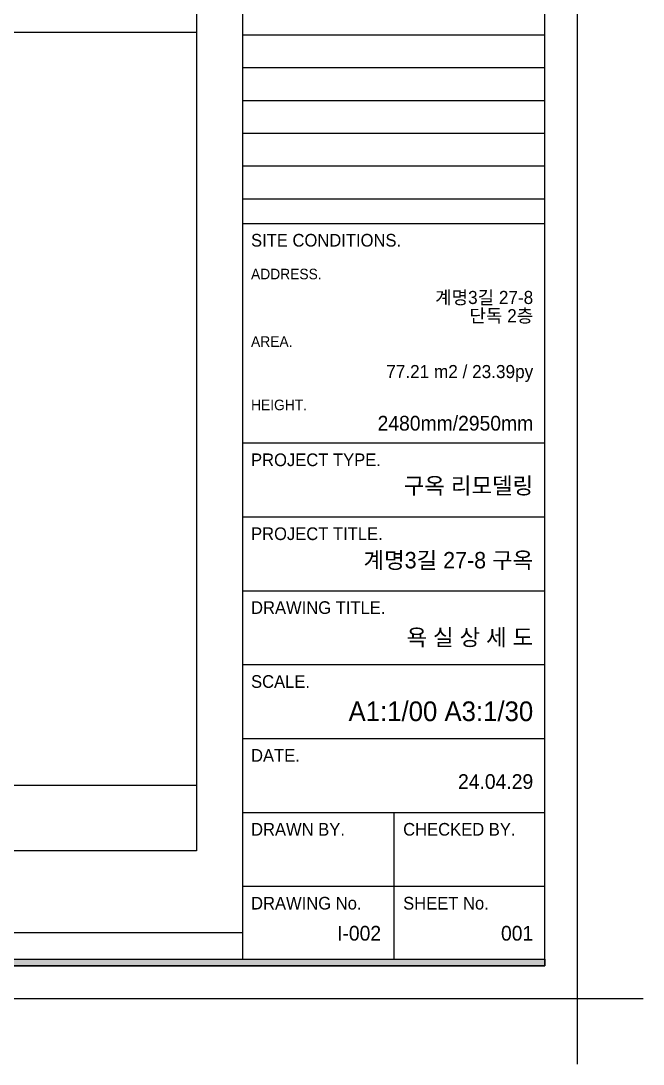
# Model space of a CAD drawing. Header units: millimetres. Extents: x -551172 to 232469, y -3435 to 261611.
# Drawn here: x 208866 to 211711, y 97554 to 102324 of the extents above; entities that cross this region are included whole.
import ezdxf
from ezdxf.enums import TextEntityAlignment as Align

# ---------------------------------------------------------------- set-up
doc = ezdxf.new("R2010")
doc.units = ezdxf.units.MM
doc.header["$LTSCALE"] = 10
doc.layers.get('DEFPOINTS').update_dxf_attribs({"color": 248})
for name, color, linetype in [('0-SHEET', 7, 'Continuous'), ('F-SYM', 7, 'Continuous'), ('FORM(YOURNAME)-11', 1, 'Continuous')]:
    doc.layers.add(name, color=color, linetype=linetype)
doc.styles.add('YOURNAME', font='HY울릉도M.TTF')

# ---------------------------------------------------------------- blocks, each defined once
blk = doc.blocks.new('FORM-PLAN')
at = {"layer": 'FORM(YOURNAME)-11'}
h = blk.add_hatch(color=256, dxfattribs=at)
h.dxf.hatch_style = 1
h.paths.add_polyline_path([(-71444, 55115), (10556, 55115), (10556, 54915), (-71444, 54915)])
h.paths.add_polyline_path([(-71444, -2085), (10556, -2085), (10556, -2285), (-71444, -2285)])
at = {"layer": 'DEFPOINTS', "color": 158}
for p, q in [((1346, 54915), (1346, -2085)), ((1346, -1285), (-71444, -1285))]:
    blk.add_line(p, q, dxfattribs=at)
for points in [[(-71444, -2285), (10556, -2285), (10556, 55115), (-71444, 55115)], [(-69444, 53115), (-64, 53115), (-64, 1215), (-69444, 1215)]]:
    blk.add_lwpolyline(points, close=True, dxfattribs=at)
at = {"layer": 'DEFPOINTS', "color": 1}
blk.add_lwpolyline([(11556, -5285), (11556, -3285), (13556, -3285)], dxfattribs=at)
at = {"layer": 'FORM(YOURNAME)-11', "color": 14}
for p, q in [((1346, 26093), (10556, 26093)), ((1346, 25093), (10556, 25093)), ((1346, 24093), (10556, 24093)), ((1346, 23093), (10556, 23093)), ((1346, 22093), (10556, 22093)), ((1346, 21093), (10556, 21093)), ((1346, 20344), (10556, 20344)), ((1346, 13651), (10556, 13651)), ((1346, 11398), (10556, 11398)), ((1346, 9146), (10556, 9146)), ((1346, 6893), (10556, 6893)), ((1346, 4641), (10556, 4641)), ((1346, 2388), (10556, 2388)), ((5951, 2388), (5951, -2085)), ((1346, 136), (10556, 136))]:
    blk.add_line(p, q, dxfattribs=at)
at = {"layer": 'FORM(YOURNAME)-11', "color": 250}
blk.add_lwpolyline([(-72444, -3285), (11556, -3285), (11556, 56115), (-72444, 56115)], close=True, dxfattribs=at)
at = {"layer": 'FORM(YOURNAME)-11'}
blk.add_lwpolyline([(-71444, -2085), (10556, -2085), (10556, -2285), (-71444, -2285)], close=True, dxfattribs=at)
at = {"layer": 'FORM(YOURNAME)-11', "color": 14, "style": 'YOURNAME'}
for s, height, p in [('SITE CONDITIONS.', 386.14, (1603, 19829)), ('PROJECT TYPE.', 386.14, (1603, 13136)), ('PROJECT TITLE.', 386.14, (1603, 10883)), ('DRAWING TITLE.', 386.14, (1603, 8631)), ('SCALE.', 386.1, (1603, 6378)), ('DATE.', 386.1, (1603, 4126)), ('DRAWN BY.', 386.1, (1603, 1873)), ('CHECKED BY.', 386.14, (6240, 1873)), ('DRAWING No.', 386.14, (1603, -379)), ('SHEET No.', 386.1, (6240, -379))]:
    blk.add_text(s, height=height, dxfattribs=at).set_placement(p, align=Align.MIDDLE_LEFT)
at = {"layer": 'FORM(YOURNAME)-11', "color": 251, "style": 'YOURNAME'}
for s, p in [('ADDRESS.', (1603, 18799)), ('AREA.', (1603, 16740)), ('HEIGHT.', (1603, 14809))]:
    blk.add_text(s, height=321.8, dxfattribs=at).set_placement(p, align=Align.MIDDLE_LEFT)
at = {"layer": 'FORM(YOURNAME)-11', "color": 3, "style": 'YOURNAME'}
for tag, height, p in [('1', 450, (9905, 18188)), ('2', 450, (9905, 17544)), ('3', 450, (9905, 16257)), ('4', 450, (9905, 14326)), ('5', 515, (9905, 12009)), ('6', 515, (9905, 9757)), ('7', 515, (9905, 7504)), ('8', 515, (9905, 5252)), ('9', 515, (9905, 2999)), ('10', 515, (5655, 811)), ('11', 515, (9905, 747)), ('12', 515, (5655, -1441)), ('13', 515, (9905, -1441))]:
    blk.add_attdef(tag, text='', height=height, dxfattribs=at).set_placement(p, align=Align.MIDDLE_RIGHT)

msp = doc.modelspace()

# ---------------------------------------------------------------- linework, layer by layer
at = {"layer": '0-SHEET'}
for p, q in [((209668.4, 102271.4), (199261.4, 102271.4)), ((199261.4, 98828.9), (209668.4, 98828.9))]:
    msp.add_line(p, q, dxfattribs=at)

# ---------------------------------------------------------------- block references
at = {"layer": 'F-SYM'}
ref = msp.add_blockref('FORM-PLAN', (209678.1, 98346.7), dxfattribs=dict(at, xscale=0.15, yscale=0.15, zscale=0.15))
ref.add_attrib('4', '2480mm/2950mm', dxfattribs={"layer": 'FORM(YOURNAME)-11', "color": 3, "height": 67.5, "style": 'YOURNAME'}).set_placement((211208.8, 100484.4), align=Align.MIDDLE_RIGHT)
ref.add_attrib('3', '77.21 m2 / 23.39py', dxfattribs={"layer": 'FORM(YOURNAME)-11', "color": 3, "height": 60, "style": 'YOURNAME'}).set_placement((211208.8, 100720.6), align=Align.MIDDLE_RIGHT)
ref.add_attrib('2', '단독 2층', dxfattribs={"layer": 'FORM(YOURNAME)-11', "color": 3, "height": 60, "style": 'YOURNAME'}).set_placement((211208.8, 100975.9), align=Align.MIDDLE_RIGHT)
ref.add_attrib('1', '계명3길 27-8', dxfattribs={"layer": 'FORM(YOURNAME)-11', "color": 3, "height": 60, "style": 'YOURNAME'}).set_placement((211208.8, 101059.5), align=Align.MIDDLE_RIGHT)
ref.add_attrib('5', '구옥 리모델링', dxfattribs={"layer": 'FORM(YOURNAME)-11', "color": 3, "height": 75, "style": 'YOURNAME'}).set_placement((211208.8, 100198.7), align=Align.MIDDLE_RIGHT)
ref.add_attrib('6', '계명3길 27-8 구옥', dxfattribs={"layer": 'FORM(YOURNAME)-11', "color": 3, "height": 75, "style": 'YOURNAME'}).set_placement((211208.8, 99858.3), align=Align.MIDDLE_RIGHT)
ref.add_attrib('7', '욕 실 상 세 도', dxfattribs={"layer": 'FORM(YOURNAME)-11', "color": 3, "height": 75, "style": 'YOURNAME'}).set_placement((211208.8, 99505.6), align=Align.MIDDLE_RIGHT)
ref.add_attrib('8', 'A1:1/00 A3:1/30', dxfattribs={"layer": 'FORM(YOURNAME)-11', "color": 3, "height": 90, "style": 'YOURNAME'}).set_placement((211208.8, 99167.3), align=Align.MIDDLE_RIGHT)
ref.add_attrib('9', '24.04.29', dxfattribs={"layer": 'FORM(YOURNAME)-11', "color": 3, "height": 67.5, "style": 'YOURNAME'}).set_placement((211208.8, 98845.9), align=Align.MIDDLE_RIGHT)
ref.add_attrib('13', '001', dxfattribs={"layer": 'FORM(YOURNAME)-11', "color": 3, "height": 67.5, "style": 'YOURNAME'}).set_placement((211208.8, 98152.4), align=Align.MIDDLE_RIGHT)
ref.add_attrib('12', 'I-002', dxfattribs={"layer": 'FORM(YOURNAME)-11', "color": 3, "height": 67.5, "style": 'YOURNAME'}).set_placement((210513.2, 98152.4), align=Align.MIDDLE_RIGHT)

doc.saveas('drawing.dxf')
